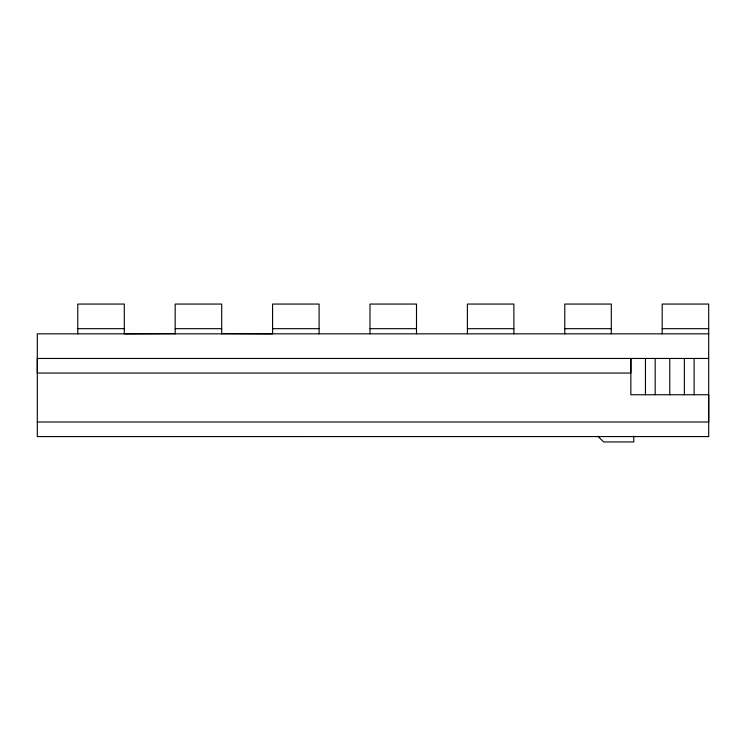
<?xml version="1.0" encoding="UTF-8"?>
<svg xmlns="http://www.w3.org/2000/svg" width="746" height="746" viewBox="0 0 746 746"><rect width="100%" height="100%" fill="white"/><g stroke="black" fill="none" stroke-linecap="round" stroke-linejoin="round"><path stroke-width="1.12" d="M708.7 333.835L37.3 333.835L37.3 436.587L708.7 436.569M175.179 333.593L124.293 333.835L124.293 304.06L77.78 304.06L77.78 333.835M77.78 328.678L124.293 328.678M175.179 328.678L221.693 328.678M272.579 328.678L319.092 328.678M369.979 328.678L416.492 328.678M467.388 328.678L513.891 328.678M564.787 328.678L611.3 328.678M662.187 328.678L708.7 328.678M708.7 358.453L37.3 358.453L37.3 373.047L630.855 373.047L630.855 358.453L630.855 394.746L708.7 394.746L708.7 421.994L37.3 421.994M221.693 333.593L272.579 333.835L272.579 304.06L319.092 304.06L319.092 333.835M597.938 436.261L603.607 441.94L633.774 441.94L633.774 436.186M708.7 436.587L708.7 304.06L662.187 304.06L662.187 333.835M694.106 358.453L694.106 394.746M684.371 358.453L684.371 394.746M669.777 358.453L669.777 394.746M655.184 358.453L655.184 394.746M645.449 358.453L645.449 394.746M611.3 333.835L611.3 304.06L564.787 304.06L564.787 333.835M513.891 333.835L513.891 304.06L467.388 304.06L467.388 333.835M416.492 333.835L416.492 304.06L369.979 304.06L369.979 333.835M221.693 333.835L221.693 304.06L175.179 304.06L175.179 333.835"/></g></svg>
